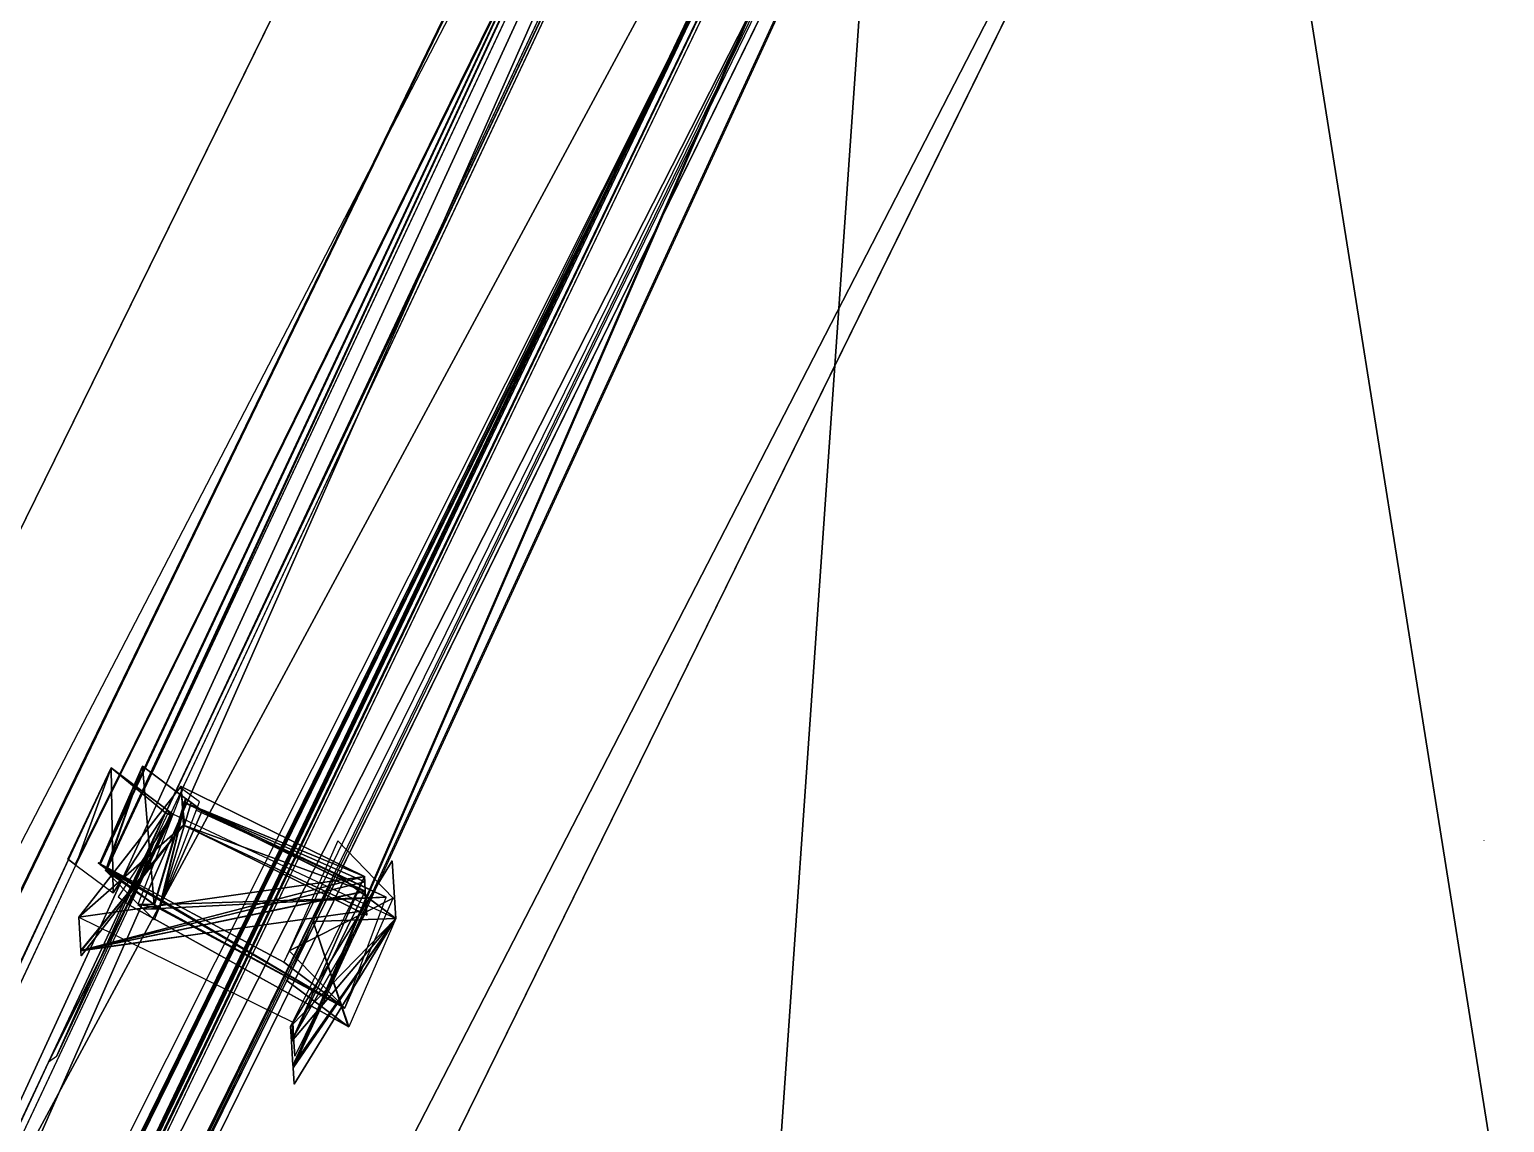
# Model space of a CAD drawing. Extents: x -273 to 66, y -64 to 315.
# Drawn here: x -8.008 to -6.105, y -4.159 to -2.749 of the extents above; entities that cross this region are included whole.
import ezdxf

# ---------------------------------------------------------------- set-up
doc = ezdxf.new("R2010")
doc.units = 0
doc.header["$MEASUREMENT"] = 0
doc.layers.get('0').update_dxf_attribs({"color": 13, "linetype": 'CONTINUOUS'})

# ---------------------------------------------------------------- blocks, each defined once
blk = doc.blocks.new('HOUSE')
at = {"color": 0}
for p, q in [((126.817, 361.542, -69.233), (126.817, 623.588, -68.536)), ((130.347, 548.681, -109.745), (131.93, 623.253, -109.371)), ((133.675, 572.384, -72.571), (132.782, 623.194, -72.783)), ((132.881, 623.464, -69.059), (133.675, 572.384, -72.571)), ((132.881, 623.464, -69.059), (133.675, 572.384, -72.565)), ((132.881, 623.464, -69.059), (133.675, 572.384, -72.571)), ((132.881, 623.464, -69.059), (133.675, 572.384, -72.565)), ((132.881, 623.464, -69.059), (133.905, 565.199, -68.816)), ((137.295, 622.832, -108.441), (136.719, 552.482, -109.454)), ((137.295, 622.832, -108.441), (139.941, 567.33, -108.441)), ((139.941, 567.33, -103.717), (137.295, 622.832, -103.717)), ((138.545, 622.773, -109.13), (138.5, 569.698, -108.868)), ((138.544, 622.773, -103.717), (139.941, 567.33, -103.717)), ((139.941, 567.33, -109.134), (138.544, 622.773, -109.134)), ((138.545, 622.773, -109.13), (138.729, 571.027, -109.13)), ((139.441, 371.364, -117.679), (138.545, 622.773, -117.679)), ((132.333, 569.634, -103.94), (132.369, 622.577, -103.94)), ((137.13, 622.482, -118.747), (137.144, 502.773, -118.747)), ((137.13, 622.482, -118.747), (139.457, 366.9, -118.747)), ((132.905, 569.9, -107.937), (131.991, 619.954, -108.844)), ((133.122, 569.908, -103.032), (132.208, 619.962, -103.94)), ((136.584, 619.267, -72.695), (139.519, 366.798, -72.695)), ((132.367, 619.008, -108.375), (132.333, 569.634, -108.375)), ((137.144, 502.773, -108.375), (137.13, 619.008, -108.375)), ((137.144, 502.773, -108.375), (137.13, 619.008, -108.375)), ((137.144, 502.773, -108.375), (137.13, 619.008, -108.375)), ((137.144, 619.008, -108.375), (137.144, 502.773, -108.375)), ((137.144, 619.008, -108.375), (137.144, 502.773, -108.375)), ((131.055, 618.071, -107.395), (132.088, 422.486, -107.395)), ((144.441, 610.943, -68.569), (144.441, 361.542, -69.233)), ((165.881, 586.783, -109.456), (165.881, 586.783, -109.171)), ((140.122, 572.968, -69.1), (138.361, 573.256, -108.646)), ((138.361, 573.256, -108.646), (138.496, 570.046, -108.636)), ((132.785, 572.754, -107.946), (134.029, 572.797, -79.782)), ((132.905, 569.9, -107.937), (132.785, 572.754, -107.946)), ((134.029, 572.797, -79.782), (134.043, 572.797, -79.474)), ((134.043, 572.797, -79.474), (134.19, 572.802, -76.125)), ((134.625, 569.959, -68.992), (134.335, 572.997, -68.995)), ((134.339, 572.756, -69.002), (139.945, 572.909, -69.227)), ((134.505, 572.813, -69.001), (139.945, 572.909, -69.227)), ((134.505, 572.813, -69.001), (134.62, 570.074, -68.993)), ((134.505, 572.813, -69.001), (134.62, 570.074, -68.993)), ((140.257, 569.757, -69.09), (139.945, 572.909, -69.227)), ((140.257, 569.757, -69.09), (140.122, 572.968, -69.1)), ((132.06, 572.329, -109.14), (132.072, 572.33, -108.86)), ((132.104, 569.626, -109.128), (132.06, 572.329, -109.14)), ((132.072, 572.33, -108.86), (132.073, 572.33, -108.846)), ((132.073, 572.33, -108.846), (133.675, 572.384, -72.571)), ((133.686, 572.384, -72.315), (133.675, 572.384, -72.565)), ((133.675, 572.384, -72.565), (133.676, 572.291, -72.57)), ((133.676, 572.291, -72.57), (133.675, 572.384, -72.571)), ((133.675, 572.384, -72.565), (133.675, 572.384, -72.571)), ((133.675, 572.384, -72.565), (133.676, 572.291, -72.57)), ((133.686, 572.384, -72.315), (133.676, 572.291, -72.57)), ((133.686, 572.384, -72.315), (133.676, 572.291, -72.57)), ((133.806, 564.928, -72.539), (133.676, 572.291, -72.57)), ((133.806, 564.928, -72.539), (133.676, 572.291, -72.57)), ((133.722, 572.386, -71.498), (133.686, 572.384, -72.315)), ((133.829, 572.389, -69.077), (133.722, 572.386, -71.498)), ((133.829, 572.389, -69.077), (133.722, 572.386, -71.498)), ((133.722, 572.386, -71.498), (133.737, 571.445, -71.494)), ((133.83, 572.33, -69.077), (133.737, 571.445, -71.494)), ((133.83, 572.33, -69.077), (133.737, 571.445, -71.494)), ((133.829, 572.389, -69.077), (140.426, 572.505, -69.352)), ((133.829, 572.389, -69.077), (133.83, 572.33, -69.077)), ((133.836, 572.389, -68.914), (133.829, 572.389, -69.077)), ((133.829, 572.389, -69.077), (133.83, 572.33, -69.077)), ((133.829, 572.389, -69.077), (133.83, 572.33, -69.077)), ((133.836, 572.389, -68.914), (133.83, 572.33, -69.077)), ((133.836, 572.389, -68.914), (133.83, 572.33, -69.077)), ((133.83, 572.33, -69.077), (133.873, 569.686, -69.066)), ((138.67, 572.446, -109.13), (138.625, 519.37, -108.868)), ((138.669, 572.446, -109.134), (138.729, 571.027, -109.13)), ((138.67, 572.446, -109.13), (138.669, 572.446, -109.134)), ((138.94, 572.455, -103.002), (138.67, 572.446, -109.13)), ((138.94, 572.455, -103.002), (138.67, 572.446, -109.13)), ((139.14, 572.462, -98.466), (138.94, 572.455, -103.002)), ((140.426, 572.505, -69.352), (139.14, 572.462, -98.466)), ((139.941, 567.33, -191.902), (140.426, 572.505, -191.902)), ((140.426, 572.505, -69.352), (139.941, 567.33, -69.352)), ((140.426, 572.505, -69.352), (140.574, 569.352, -68.994)), ((139.941, 571.805, -119.562), (133.566, 567.455, -119.562)), ((133.566, 567.455, -192.143), (139.941, 571.805, -192.143)), ((134.481, 571.805, -109.626), (133.566, 567.455, -109.626)), ((133.566, 567.455, -192.143), (134.481, 571.805, -192.143)), ((134.481, 571.805, -159.835), (134.481, 571.851, -109.602)), ((139.941, 571.805, -109.626), (134.481, 571.805, -109.626)), ((139.941, 571.805, -159.835), (134.481, 571.805, -159.835)), ((134.481, 571.805, -159.835), (134.481, 571.805, -109.626)), ((134.481, 571.805, -159.835), (134.481, 571.805, -109.626)), ((134.481, 571.805, -191.902), (134.481, 571.805, -159.835)), ((134.481, 571.805, -192.143), (134.481, 571.805, -191.902)), ((134.481, 571.805, -191.902), (139.941, 571.805, -191.81)), ((134.481, 571.805, -191.902), (134.481, 571.805, -159.835)), ((134.481, 571.805, -159.835), (139.941, 571.805, -160.201)), ((139.941, 571.805, -159.835), (134.481, 571.805, -159.835)), ((134.481, 571.805, -159.835), (139.941, 571.805, -160.201)), ((139.941, 571.805, -119.562), (139.941, 571.805, -109.626)), ((139.941, 571.805, -159.835), (139.941, 571.805, -119.562)), ((139.941, 571.805, -160.201), (139.941, 571.805, -159.835)), ((139.941, 571.805, -159.835), (139.941, 571.805, -119.562)), ((139.941, 571.805, -192.143), (139.941, 571.805, -191.81)), ((139.941, 571.805, -191.81), (139.941, 571.805, -179.873)), ((139.941, 571.805, -179.873), (139.941, 571.805, -160.201)), ((139.941, 571.805, -160.201), (139.941, 567.455, -159.846)), ((139.941, 567.455, -160.201), (139.941, 571.805, -160.201)), ((139.941, 571.805, -159.835), (139.941, 571.805, -119.562)), ((139.941, 571.805, -119.562), (139.941, 567.455, -119.562)), ((139.941, 571.805, -160.201), (139.941, 567.455, -159.846)), ((139.941, 571.805, -160.201), (139.941, 571.805, -159.835)), ((139.941, 567.455, -160.201), (139.941, 571.805, -160.201)), ((139.941, 567.455, -191.899), (139.941, 571.805, -191.81)), ((139.941, 571.805, -191.81), (139.941, 571.805, -179.873)), ((139.941, 571.805, -179.873), (139.941, 571.805, -160.201)), ((139.941, 571.805, -179.873), (139.941, 571.805, -160.201)), ((139.941, 571.805, -191.81), (139.941, 571.805, -179.873)), ((139.941, 571.805, -160.201), (139.941, 571.805, -159.835)), ((133.737, 571.445, -71.494), (133.766, 569.683, -71.487)), ((138.729, 571.027, -109.13), (139.457, 367.025, -109.13)), ((138.729, 571.027, -109.13), (138.802, 569.291, -109.124)), ((132.875, 569.899, -108.636), (138.5, 569.698, -108.868)), ((132.876, 569.899, -108.611), (132.875, 569.899, -108.636)), ((132.876, 569.899, -108.611), (132.905, 569.9, -107.937)), ((132.93, 569.901, -107.383), (132.905, 569.9, -107.937)), ((132.93, 569.901, -107.383), (132.905, 569.9, -107.937)), ((132.93, 569.901, -107.383), (132.905, 569.9, -107.937)), ((133.098, 569.907, -103.586), (132.93, 569.901, -107.383)), ((133.098, 569.907, -103.586), (132.93, 569.901, -107.383)), ((133.098, 569.907, -103.586), (132.93, 569.901, -107.383)), ((133.098, 569.907, -103.586), (133.096, 569.865, -103.586)), ((133.122, 569.908, -103.032), (133.098, 569.907, -103.586)), ((133.122, 569.908, -103.032), (133.098, 569.907, -103.586)), ((133.122, 569.908, -103.032), (133.098, 569.907, -103.586)), ((133.122, 569.908, -103.032), (133.098, 569.907, -103.586)), ((134.477, 569.954, -72.35), (134.14, 569.701, -79.772)), ((134.477, 569.954, -72.35), (134.14, 569.701, -79.772)), ((134.3, 569.676, -76.114), (134.625, 569.959, -68.992)), ((134.3, 569.676, -76.114), (134.625, 569.959, -68.992)), ((134.3, 569.676, -76.114), (134.625, 569.959, -68.992)), ((134.49, 569.954, -72.042), (134.477, 569.954, -72.35)), ((134.49, 569.954, -72.042), (134.477, 569.954, -72.35)), ((134.49, 569.954, -72.042), (134.477, 569.954, -72.35)), ((134.49, 569.954, -72.042), (134.625, 569.959, -68.992)), ((134.49, 569.954, -72.042), (134.625, 569.959, -68.992)), ((134.49, 569.954, -72.042), (134.625, 569.959, -68.992)), ((134.62, 570.074, -68.993), (134.638, 569.959, -68.693)), ((134.62, 570.074, -68.993), (134.625, 569.959, -68.992)), ((134.62, 570.074, -68.993), (134.625, 569.959, -68.992)), ((134.62, 570.074, -68.993), (134.625, 569.959, -68.992)), ((134.62, 570.074, -68.993), (134.638, 569.959, -68.693)), ((134.62, 570.074, -68.993), (134.625, 569.959, -68.992)), ((134.638, 569.959, -68.693), (134.625, 569.948, -68.992)), ((134.625, 569.959, -68.992), (134.625, 569.948, -68.992)), ((134.625, 569.959, -68.992), (134.625, 569.948, -68.992)), ((134.625, 569.959, -68.992), (134.631, 569.959, -68.857)), ((134.625, 569.959, -68.992), (134.625, 569.948, -68.992)), ((134.638, 569.959, -68.693), (134.625, 569.948, -68.992)), ((140.257, 569.757, -69.09), (134.625, 569.959, -68.992)), ((134.625, 569.959, -68.992), (134.631, 569.959, -68.857)), ((140.257, 569.757, -69.09), (134.625, 569.959, -68.992)), ((134.625, 569.959, -68.992), (134.631, 569.959, -68.857)), ((134.638, 569.959, -68.693), (134.625, 569.948, -68.992)), ((140.257, 569.757, -69.09), (134.625, 569.959, -68.992)), ((134.625, 569.959, -68.992), (134.631, 569.959, -68.857)), ((134.625, 569.948, -68.992), (134.639, 569.628, -68.991)), ((134.631, 569.959, -68.857), (134.638, 569.959, -68.693)), ((134.631, 569.959, -68.857), (134.638, 569.959, -68.693)), ((134.631, 569.959, -68.857), (134.638, 569.959, -68.693)), ((138.496, 570.046, -108.636), (138.5, 569.698, -108.868)), ((132.116, 569.627, -108.857), (132.104, 569.626, -109.128)), ((132.116, 569.627, -108.844), (132.333, 569.634, -103.94)), ((132.116, 569.627, -108.844), (132.333, 569.634, -103.94)), ((132.116, 569.627, -108.848), (132.116, 569.627, -108.857)), ((132.116, 569.627, -108.848), (132.116, 569.627, -108.844)), ((133.03, 519.573, -107.937), (132.116, 569.627, -108.844)), ((132.333, 569.634, -103.94), (133.402, 569.67, -79.727)), ((133.247, 519.58, -103.032), (132.333, 569.634, -103.94)), ((132.333, 569.634, -108.375), (132.333, 569.634, -103.94)), ((134.14, 569.701, -79.772), (133.096, 569.865, -103.586)), ((133.552, 569.676, -76.325), (133.766, 569.683, -71.487)), ((133.766, 569.683, -71.487), (133.873, 569.686, -69.066)), ((133.873, 569.686, -69.066), (140.559, 569.351, -69.342)), ((140.574, 569.352, -68.994), (133.873, 569.686, -69.066)), ((134.3, 569.676, -76.114), (134.14, 569.701, -79.772)), ((134.639, 569.628, -68.991), (134.3, 569.676, -76.114)), ((138.5, 569.698, -108.868), (140.257, 569.757, -69.09)), ((138.5, 569.698, -108.868), (140.257, 569.757, -69.09)), ((138.802, 569.291, -109.124), (140.559, 569.351, -69.342)), ((140.559, 569.351, -69.342), (140.574, 569.352, -68.994)), ((140.559, 569.351, -69.342), (140.574, 569.352, -68.994)), ((133.566, 567.455, -192.143), (139.941, 567.455, -192.143)), ((133.566, 567.455, -119.562), (133.566, 567.455, -121.051)), ((133.566, 567.455, -121.051), (133.566, 567.455, -192.143)), ((133.566, 567.455, -121.051), (133.566, 567.455, -192.143)), ((133.566, 567.455, -119.562), (133.566, 567.455, -121.051)), ((133.566, 567.455, -109.626), (133.566, 567.455, -119.562)), ((139.941, 567.455, -192.143), (139.941, 567.455, -191.899)), ((139.941, 567.455, -160.201), (139.941, 567.455, -159.846)), ((139.941, 567.455, -159.846), (139.941, 567.455, -119.562)), ((139.941, 567.455, -191.899), (139.941, 567.455, -160.201)), ((139.941, 567.33, -191.902), (139.941, 567.455, -191.899)), ((139.941, 567.455, -191.899), (139.941, 567.455, -160.201)), ((139.941, 567.455, -160.201), (139.941, 567.455, -159.846)), ((139.941, 567.455, -159.846), (139.941, 567.33, -159.835)), ((139.941, 567.33, -159.835), (139.941, 567.33, -191.902)), ((139.941, 567.33, -159.835), (139.941, 567.33, -191.902)), ((139.941, 567.33, -109.134), (139.941, 567.33, -159.835)), ((139.941, 567.33, -108.441), (139.941, 567.33, -109.134)), ((139.941, 567.33, -103.717), (139.941, 567.33, -108.441)), ((139.941, 567.33, -69.352), (139.941, 567.33, -103.717)), ((139.941, 567.33, -103.717), (139.941, 567.33, -108.441)), ((133.905, 565.199, -68.816), (133.806, 564.928, -72.539))]:
    blk.add_line(p, q, dxfattribs=at)
at = {"color": 17}
for p, q in [((139.457, 366.9, -102.793), (137.13, 622.482, -102.793)), ((139.394, 379.01, -69.233), (136.602, 619.172, -69.233)), ((138.781, 468.63, -108.375), (138.781, 619.008, -108.375)), ((132.113, 417.736, -103.176), (131.055, 618.071, -103.176)), ((134.335, 572.997, -68.995), (133.859, 572.98, -79.776)), ((134.14, 569.701, -79.772), (133.859, 572.98, -79.776)), ((134.477, 569.954, -72.35), (134.029, 572.797, -79.782)), ((134.477, 569.954, -72.35), (134.029, 572.797, -79.782)), ((134.043, 572.797, -79.474), (134.49, 569.954, -72.042)), ((134.043, 572.797, -79.474), (134.49, 569.954, -72.042)), ((134.19, 572.802, -76.125), (134.505, 572.813, -69.001)), ((134.19, 572.802, -76.125), (134.62, 570.074, -68.993)), ((134.19, 572.802, -76.125), (134.62, 570.074, -68.993)), ((139.945, 572.909, -69.227), (134.625, 569.959, -68.992)), ((139.945, 572.909, -69.227), (134.625, 569.959, -68.992)), ((133.676, 572.291, -72.57), (133.402, 569.67, -79.727)), ((134.763, 519.632, -68.693), (133.836, 572.389, -68.914)), ((138.896, 519.379, -102.74), (138.94, 572.455, -103.002)), ((140.426, 572.505, -191.902), (140.426, 572.505, -69.352)), ((133.737, 571.445, -71.494), (133.552, 569.676, -76.325)), ((134.477, 569.954, -72.35), (133.122, 569.908, -103.032)), ((134.477, 569.954, -72.35), (133.122, 569.908, -103.032)), ((134.477, 569.954, -72.35), (133.122, 569.908, -103.032)), ((134.625, 569.948, -68.992), (134.3, 569.676, -76.114)), ((134.625, 569.948, -68.992), (134.3, 569.676, -76.114)), ((134.625, 569.948, -68.992), (134.3, 569.676, -76.114)), ((140.257, 569.757, -69.09), (134.631, 569.959, -68.857)), ((134.3, 569.676, -76.114), (134.136, 569.671, -79.834)), ((133.806, 564.928, -72.539), (134.602, 519.626, -72.35))]:
    blk.add_line(p, q, dxfattribs=at)
at = {"color": 0}
mesh = blk.add_polyface(dxfattribs=at)
corners = [(136.601, 623.588, -68.536), (126.817, 361.542, -69.233), (126.817, 623.588, -68.536), (139.597, 361.542, -69.233), (144.441, 623.588, -68.536), (144.441, 361.542, -69.233), (144.441, 610.943, -68.569)]
mesh.append_faces([[corners[k] for k in face] for face in [(0, 1, 2), (5, 4, 6)]], dxfattribs={"vtx0": -1, "color": 0})
mesh.append_faces([[corners[k] for k in face] for face in [(1, 0, 3), (3, 4, 5)]], dxfattribs={"vtx0": -1, "vtx1": -1, "color": 0})
mesh.append_faces([[corners[k] for k in face] for face in [(3, 0, 4)]], dxfattribs={"vtx0": -1, "vtx2": -1, "color": 0})
mesh = blk.add_polyface(dxfattribs=at)
corners = [(132.881, 623.464, -69.059), (133.675, 572.384, -72.571), (132.782, 623.194, -72.783)]
mesh.append_faces([[corners[k] for k in face] for face in [(0, 1, 2)]], dxfattribs={"color": 0})
mesh = blk.add_polyface(dxfattribs=at)
corners = [(132.881, 623.464, -69.059), (133.675, 572.384, -72.565), (133.675, 572.384, -72.571)]
mesh.append_faces([[corners[k] for k in face] for face in [(0, 1, 2)]], dxfattribs={"color": 0})
mesh = blk.add_polyface(dxfattribs=at)
corners = [(133.676, 572.291, -72.57), (133.905, 565.199, -68.816), (133.806, 564.928, -72.539), (132.881, 623.464, -69.059), (133.675, 572.384, -72.565)]
mesh.append_faces([[corners[k] for k in face] for face in [(0, 1, 2), (3, 0, 4)]], dxfattribs={"vtx0": -1, "color": 0})
mesh.append_faces([[corners[k] for k in face] for face in [(1, 0, 3)]], dxfattribs={"vtx0": -1, "vtx1": -1, "color": 0})
at = {"color": 17}
mesh = blk.add_polyface(dxfattribs=at)
corners = [(137.295, 622.832, -108.441), (139.941, 567.33, -103.717), (139.941, 567.33, -108.441), (137.295, 622.832, -103.717)]
mesh.append_faces([[corners[k] for k in face] for face in [(0, 1, 2), (1, 0, 3)]], dxfattribs={"vtx0": -1, "color": 17})
at = {"color": 0}
mesh = blk.add_polyface(dxfattribs=at)
corners = [(132.369, 622.577, -103.94), (132.333, 569.634, -108.375), (132.333, 569.634, -103.94), (132.367, 619.008, -108.375), (132.369, 622.577, -108.375)]
mesh.append_faces([[corners[k] for k in face] for face in [(0, 1, 2), (3, 0, 4)]], dxfattribs={"vtx0": -1, "color": 0})
mesh.append_faces([[corners[k] for k in face] for face in [(1, 0, 3)]], dxfattribs={"vtx0": -1, "vtx1": -1, "color": 0})
mesh = blk.add_polyface(dxfattribs=at)
corners = [(137.13, 619.008, -108.375), (137.144, 502.773, -118.747), (137.144, 502.773, -108.375), (137.13, 622.482, -118.747), (137.13, 622.482, -108.375)]
mesh.append_faces([[corners[k] for k in face] for face in [(0, 1, 2), (3, 0, 4)]], dxfattribs={"vtx0": -1, "color": 0})
mesh.append_faces([[corners[k] for k in face] for face in [(1, 0, 3)]], dxfattribs={"vtx0": -1, "vtx1": -1, "color": 0})
at = {"color": 17}
mesh = blk.add_polyface(dxfattribs=at)
corners = [(137.13, 622.482, -118.747), (139.457, 366.9, -102.793), (139.457, 366.9, -118.747), (137.13, 622.482, -102.793), (137.13, 622.482, -108.375)]
mesh.append_faces([[corners[k] for k in face] for face in [(0, 1, 2), (3, 0, 4)]], dxfattribs={"vtx0": -1, "color": 17})
mesh.append_faces([[corners[k] for k in face] for face in [(1, 0, 3)]], dxfattribs={"vtx0": -1, "vtx1": -1, "color": 17})
mesh = blk.add_polyface(dxfattribs=at)
corners = [(132.93, 569.901, -107.383), (131.991, 619.954, -108.844), (132.905, 569.9, -107.937), (133.098, 569.907, -103.586), (133.122, 569.908, -103.032), (132.208, 619.962, -103.94)]
mesh.append_faces([[corners[k] for k in face] for face in [(0, 1, 2), (1, 4, 5)]], dxfattribs={"vtx0": -1, "color": 17})
mesh.append_faces([[corners[k] for k in face] for face in [(1, 0, 3), (1, 3, 4)]], dxfattribs={"vtx0": -1, "vtx2": -1, "color": 17})
mesh = blk.add_polyface(dxfattribs=at)
corners = [(139.519, 366.798, -72.695), (139.394, 379.01, -69.233), (139.537, 366.703, -69.233), (136.584, 619.267, -72.695), (136.602, 619.172, -69.233)]
mesh.append_faces([[corners[k] for k in face] for face in [(0, 1, 2), (1, 3, 4)]], dxfattribs={"vtx0": -1, "color": 17})
mesh.append_faces([[corners[k] for k in face] for face in [(1, 0, 3)]], dxfattribs={"vtx0": -1, "vtx2": -1, "color": 17})
at = {"color": 0}
mesh = blk.add_polyface(dxfattribs=at)
corners = [(138.781, 619.008, -108.375), (137.144, 502.773, -108.375), (137.144, 619.008, -108.375), (138.781, 468.63, -108.375), (138.781, 369.177, -108.375), (17.281, 619.008, -108.375), (62.288, 369.177, -108.375), (17.281, 369.177, -108.375), (112.657, 619.008, -108.375), (70.511, 369.177, -108.375), (132.367, 619.008, -108.375), (137.13, 619.008, -108.375)]
mesh.append_faces([[corners[k] for k in face] for face in [(0, 1, 2), (5, 6, 7), (1, 10, 11)]], dxfattribs={"vtx0": -1, "color": 0})
mesh.append_faces([[corners[k] for k in face] for face in [(6, 8, 9), (9, 8, 4)]], dxfattribs={"vtx0": -1, "vtx1": -1, "color": 0})
mesh.append_faces([[corners[k] for k in face] for face in [(4, 10, 1)]], dxfattribs={"vtx0": -1, "vtx1": -1, "vtx2": -1, "color": 0})
mesh.append_faces([[corners[k] for k in face] for face in [(1, 0, 3), (1, 3, 4), (6, 5, 8), (4, 8, 10)]], dxfattribs={"vtx0": -1, "vtx2": -1, "color": 0})
mesh = blk.add_polyface(dxfattribs=at)
corners = [(137.144, 502.773, -108.375), (137.13, 619.008, -108.375), (137.144, 619.008, -108.375)]
mesh.append_faces([[corners[k] for k in face] for face in [(0, 1, 2)]], dxfattribs={"color": 0})
at = {"color": 17}
mesh = blk.add_polyface(dxfattribs=at)
corners = [(131.055, 618.071, -103.176), (132.113, 417.736, -107.395), (132.113, 417.736, -103.176), (132.113, 417.781, -107.395), (132.088, 422.486, -107.395), (131.055, 618.071, -107.395)]
mesh.append_faces([[corners[k] for k in face] for face in [(0, 1, 2), (4, 0, 5)]], dxfattribs={"vtx0": -1, "color": 17})
mesh.append_faces([[corners[k] for k in face] for face in [(1, 0, 3), (3, 0, 4)]], dxfattribs={"vtx0": -1, "vtx1": -1, "color": 17})
mesh = blk.add_polyface(dxfattribs=at)
corners = [(140.257, 569.757, -69.09), (138.496, 570.046, -108.636), (138.5, 569.698, -108.868), (140.122, 572.968, -69.1), (138.361, 573.256, -108.646)]
mesh.append_faces([[corners[k] for k in face] for face in [(0, 1, 2), (1, 3, 4)]], dxfattribs={"vtx0": -1, "color": 17})
mesh.append_faces([[corners[k] for k in face] for face in [(1, 0, 3)]], dxfattribs={"vtx0": -1, "vtx2": -1, "color": 17})
mesh = blk.add_polyface(dxfattribs=at)
corners = [(132.93, 569.901, -107.383), (132.785, 572.754, -107.946), (132.905, 569.9, -107.937), (133.098, 569.907, -103.586), (133.122, 569.908, -103.032), (134.477, 569.954, -72.35), (134.029, 572.797, -79.782)]
mesh.append_faces([[corners[k] for k in face] for face in [(0, 1, 2), (1, 5, 6)]], dxfattribs={"vtx0": -1, "color": 17})
mesh.append_faces([[corners[k] for k in face] for face in [(1, 0, 3), (1, 3, 4), (1, 4, 5)]], dxfattribs={"vtx0": -1, "vtx2": -1, "color": 17})
mesh = blk.add_polyface(dxfattribs=at)
corners = [(134.49, 569.954, -72.042), (134.029, 572.797, -79.782), (134.477, 569.954, -72.35), (134.043, 572.797, -79.474)]
mesh.append_faces([[corners[k] for k in face] for face in [(0, 1, 2), (1, 0, 3)]], dxfattribs={"vtx0": -1, "color": 17})
mesh = blk.add_polyface(dxfattribs=at)
corners = [(134.625, 569.959, -68.992), (134.043, 572.797, -79.474), (134.49, 569.954, -72.042), (134.62, 570.074, -68.993), (134.19, 572.802, -76.125)]
mesh.append_faces([[corners[k] for k in face] for face in [(0, 1, 2), (1, 3, 4)]], dxfattribs={"vtx0": -1, "color": 17})
mesh.append_faces([[corners[k] for k in face] for face in [(1, 0, 3)]], dxfattribs={"vtx0": -1, "vtx2": -1, "color": 17})
mesh = blk.add_polyface(dxfattribs=at)
corners = [(134.505, 572.813, -69.001), (134.19, 572.802, -76.125), (134.62, 570.074, -68.993)]
mesh.append_faces([[corners[k] for k in face] for face in [(0, 1, 2)]], dxfattribs={"color": 17})
mesh = blk.add_polyface(dxfattribs=at)
corners = [(134.62, 570.074, -68.993), (139.945, 572.909, -69.227), (134.505, 572.813, -69.001), (134.625, 569.959, -68.992)]
mesh.append_faces([[corners[k] for k in face] for face in [(0, 1, 2), (1, 0, 3)]], dxfattribs={"vtx0": -1, "color": 17})
mesh = blk.add_polyface(dxfattribs=at)
corners = [(140.257, 569.757, -69.09), (139.945, 572.909, -69.227), (134.625, 569.959, -68.992)]
mesh.append_faces([[corners[k] for k in face] for face in [(0, 1, 2)]], dxfattribs={"color": 17})
mesh = blk.add_polyface(dxfattribs=at)
corners = [(132.116, 569.627, -108.857), (132.06, 572.329, -109.14), (132.104, 569.626, -109.128), (132.116, 569.627, -108.848), (132.116, 569.627, -108.844), (132.333, 569.634, -103.94), (133.402, 569.67, -79.727), (133.676, 572.291, -72.57), (133.675, 572.384, -72.571), (132.072, 572.33, -108.86), (132.073, 572.33, -108.846)]
mesh.append_faces([[corners[k] for k in face] for face in [(0, 1, 2), (9, 8, 10)]], dxfattribs={"vtx0": -1, "color": 17})
mesh.append_faces([[corners[k] for k in face] for face in [(1, 8, 9)]], dxfattribs={"vtx0": -1, "vtx1": -1, "color": 17})
mesh.append_faces([[corners[k] for k in face] for face in [(1, 0, 3), (1, 3, 4), (1, 4, 5), (1, 5, 6), (1, 6, 7), (1, 7, 8)]], dxfattribs={"vtx0": -1, "vtx2": -1, "color": 17})
at = {"color": 0}
mesh = blk.add_polyface(dxfattribs=at)
corners = [(133.686, 572.384, -72.315), (133.675, 572.384, -72.565), (133.676, 572.291, -72.57)]
mesh.append_faces([[corners[k] for k in face] for face in [(0, 1, 2)]], dxfattribs={"color": 0})
at = {"color": 17}
mesh = blk.add_polyface(dxfattribs=at)
corners = [(134.615, 519.627, -72.042), (133.806, 564.928, -72.539), (134.602, 519.626, -72.35), (134.75, 519.631, -68.992), (134.756, 519.631, -68.857), (134.763, 519.632, -68.693), (133.836, 572.389, -68.914), (133.83, 572.33, -69.077), (133.676, 572.291, -72.57), (133.686, 572.384, -72.315), (133.829, 572.389, -69.077), (133.722, 572.386, -71.498)]
mesh.append_faces([[corners[k] for k in face] for face in [(0, 1, 2), (9, 10, 11)]], dxfattribs={"vtx0": -1, "color": 17})
mesh.append_faces([[corners[k] for k in face] for face in [(1, 7, 8)]], dxfattribs={"vtx0": -1, "vtx1": -1, "color": 17})
mesh.append_faces([[corners[k] for k in face] for face in [(1, 0, 3), (1, 3, 4), (1, 4, 5), (1, 5, 6), (1, 6, 7), (7, 9, 8), (9, 7, 10)]], dxfattribs={"vtx0": -1, "vtx2": -1, "color": 17})
at = {"color": 0}
mesh = blk.add_polyface(dxfattribs=at)
corners = [(133.83, 572.33, -69.077), (133.722, 572.386, -71.498), (133.737, 571.445, -71.494), (133.829, 572.389, -69.077)]
mesh.append_faces([[corners[k] for k in face] for face in [(0, 1, 2), (1, 0, 3)]], dxfattribs={"vtx0": -1, "color": 0})
mesh = blk.add_polyface(dxfattribs=at)
corners = [(133.873, 569.686, -69.066), (133.737, 571.445, -71.494), (133.766, 569.683, -71.487), (133.83, 572.33, -69.077)]
mesh.append_faces([[corners[k] for k in face] for face in [(0, 1, 2), (1, 0, 3)]], dxfattribs={"vtx0": -1, "color": 0})
mesh = blk.add_polyface(dxfattribs=at)
corners = [(133.836, 572.389, -68.914), (133.829, 572.389, -69.077), (133.83, 572.33, -69.077)]
mesh.append_faces([[corners[k] for k in face] for face in [(0, 1, 2)]], dxfattribs={"color": 0})
at = {"color": 17}
mesh = blk.add_polyface(dxfattribs=at)
corners = [(138.67, 572.446, -109.13), (138.896, 519.379, -102.74), (138.625, 519.37, -108.868), (138.94, 572.455, -103.002)]
mesh.append_faces([[corners[k] for k in face] for face in [(0, 1, 2), (1, 0, 3)]], dxfattribs={"vtx0": -1, "color": 17})
mesh = blk.add_polyface(dxfattribs=at)
corners = [(138.729, 571.027, -109.13), (140.559, 569.351, -69.342), (138.802, 569.291, -109.124), (140.574, 569.352, -68.994), (140.426, 572.505, -69.352), (138.669, 572.446, -109.134), (138.94, 572.455, -103.002), (138.67, 572.446, -109.13), (139.14, 572.462, -98.466)]
mesh.append_faces([[corners[k] for k in face] for face in [(0, 1, 2), (6, 5, 7), (4, 6, 8)]], dxfattribs={"vtx0": -1, "color": 17})
mesh.append_faces([[corners[k] for k in face] for face in [(1, 0, 3), (3, 0, 4)]], dxfattribs={"vtx0": -1, "vtx1": -1, "color": 17})
mesh.append_faces([[corners[k] for k in face] for face in [(4, 5, 6)]], dxfattribs={"vtx0": -1, "vtx1": -1, "vtx2": -1, "color": 17})
mesh.append_faces([[corners[k] for k in face] for face in [(4, 0, 5)]], dxfattribs={"vtx0": -1, "vtx2": -1, "color": 17})
mesh = blk.add_polyface(dxfattribs=at)
corners = [(140.426, 572.505, -69.352), (139.941, 567.33, -103.717), (139.941, 567.33, -69.352), (139.941, 567.33, -108.441), (139.941, 567.33, -109.134), (139.941, 567.33, -159.835), (139.941, 567.33, -191.902), (140.426, 572.505, -191.902)]
mesh.append_faces([[corners[k] for k in face] for face in [(0, 1, 2), (6, 0, 7)]], dxfattribs={"vtx0": -1, "color": 17})
mesh.append_faces([[corners[k] for k in face] for face in [(1, 0, 3), (3, 0, 4), (4, 0, 5), (5, 0, 6)]], dxfattribs={"vtx0": -1, "vtx1": -1, "color": 17})
at = {"color": 0}
mesh = blk.add_polyface(dxfattribs=at)
corners = [(139.941, 571.805, -191.81), (133.566, 567.455, -192.143), (139.941, 571.805, -192.143), (133.566, 567.455, -121.051), (139.941, 571.805, -179.873), (139.941, 571.805, -160.201), (139.941, 571.805, -159.835), (139.941, 571.805, -119.562), (133.566, 567.455, -119.562)]
mesh.append_faces([[corners[k] for k in face] for face in [(0, 1, 2), (3, 7, 8)]], dxfattribs={"vtx0": -1, "color": 0})
mesh.append_faces([[corners[k] for k in face] for face in [(1, 0, 3)]], dxfattribs={"vtx0": -1, "vtx1": -1, "color": 0})
mesh.append_faces([[corners[k] for k in face] for face in [(3, 0, 4), (3, 4, 5), (3, 5, 6), (3, 6, 7)]], dxfattribs={"vtx0": -1, "vtx2": -1, "color": 0})
at = {"color": 17}
mesh = blk.add_polyface(dxfattribs=at)
corners = [(134.481, 571.805, -109.626), (133.566, 567.455, -119.562), (133.566, 567.455, -109.626), (133.566, 567.455, -121.051), (133.566, 567.455, -192.143), (134.481, 571.805, -192.143), (134.481, 571.805, -159.835), (134.481, 571.805, -191.902)]
mesh.append_faces([[corners[k] for k in face] for face in [(0, 1, 2), (5, 6, 7)]], dxfattribs={"vtx0": -1, "color": 17})
mesh.append_faces([[corners[k] for k in face] for face in [(1, 0, 3), (3, 0, 4), (4, 0, 5)]], dxfattribs={"vtx0": -1, "vtx1": -1, "color": 17})
mesh.append_faces([[corners[k] for k in face] for face in [(5, 0, 6)]], dxfattribs={"vtx0": -1, "vtx2": -1, "color": 17})
mesh = blk.add_polyface(dxfattribs=at)
corners = [(134.481, 571.805, -109.626), (139.941, 571.805, -159.835), (134.481, 571.805, -159.835), (139.941, 571.805, -119.562), (139.941, 571.805, -109.626)]
mesh.append_faces([[corners[k] for k in face] for face in [(0, 1, 2), (3, 0, 4)]], dxfattribs={"vtx0": -1, "color": 17})
mesh.append_faces([[corners[k] for k in face] for face in [(1, 0, 3)]], dxfattribs={"vtx0": -1, "vtx1": -1, "color": 17})
mesh = blk.add_polyface(dxfattribs=at)
corners = [(134.481, 571.805, -159.835), (139.941, 571.805, -191.81), (134.481, 571.805, -191.902), (139.941, 571.805, -179.873), (139.941, 571.805, -160.201)]
mesh.append_faces([[corners[k] for k in face] for face in [(0, 1, 2), (3, 0, 4)]], dxfattribs={"vtx0": -1, "color": 17})
mesh.append_faces([[corners[k] for k in face] for face in [(1, 0, 3)]], dxfattribs={"vtx0": -1, "vtx1": -1, "color": 17})
at = {"color": 0}
mesh = blk.add_polyface(dxfattribs=at)
corners = [(139.941, 571.805, -159.835), (139.941, 571.805, -160.201), (134.481, 571.805, -159.835)]
mesh.append_faces([[corners[k] for k in face] for face in [(0, 1, 2)]], dxfattribs={"color": 0})
mesh = blk.add_polyface(dxfattribs=at)
corners = [(139.941, 571.805, -160.201), (139.941, 567.455, -159.846), (139.941, 567.455, -160.201)]
mesh.append_faces([[corners[k] for k in face] for face in [(0, 1, 2)]], dxfattribs={"color": 0})
mesh = blk.add_polyface(dxfattribs=at)
corners = [(139.941, 567.455, -159.846), (139.941, 571.805, -119.562), (139.941, 567.455, -119.562), (139.941, 571.805, -160.201), (139.941, 571.805, -159.835)]
mesh.append_faces([[corners[k] for k in face] for face in [(0, 1, 2), (1, 3, 4)]], dxfattribs={"vtx0": -1, "color": 0})
mesh.append_faces([[corners[k] for k in face] for face in [(1, 0, 3)]], dxfattribs={"vtx0": -1, "vtx2": -1, "color": 0})
mesh = blk.add_polyface(dxfattribs=at)
corners = [(139.941, 571.805, -191.81), (139.941, 567.455, -160.201), (139.941, 567.455, -191.899), (139.941, 571.805, -160.201), (139.941, 571.805, -179.873)]
mesh.append_faces([[corners[k] for k in face] for face in [(0, 1, 2), (3, 0, 4)]], dxfattribs={"vtx0": -1, "color": 0})
mesh.append_faces([[corners[k] for k in face] for face in [(1, 0, 3)]], dxfattribs={"vtx0": -1, "vtx1": -1, "color": 0})
at = {"color": 17}
mesh = blk.add_polyface(dxfattribs=at)
corners = [(132.875, 569.899, -108.636), (140.257, 569.757, -69.09), (138.5, 569.698, -108.868), (132.876, 569.899, -108.611), (132.905, 569.9, -107.937), (132.93, 569.901, -107.383), (133.098, 569.907, -103.586), (133.122, 569.908, -103.032), (134.477, 569.954, -72.35), (134.49, 569.954, -72.042), (134.625, 569.959, -68.992)]
mesh.append_faces([[corners[k] for k in face] for face in [(0, 1, 2), (1, 9, 10)]], dxfattribs={"vtx0": -1, "color": 17})
mesh.append_faces([[corners[k] for k in face] for face in [(1, 0, 3), (1, 3, 4), (1, 4, 5), (1, 5, 6), (1, 6, 7), (1, 7, 8), (1, 8, 9)]], dxfattribs={"vtx0": -1, "vtx2": -1, "color": 17})
mesh = blk.add_polyface(dxfattribs=at)
corners = [(134.477, 569.954, -72.35), (133.096, 569.865, -103.586), (134.14, 569.701, -79.772), (133.098, 569.907, -103.586), (133.122, 569.908, -103.032)]
mesh.append_faces([[corners[k] for k in face] for face in [(0, 1, 2), (3, 0, 4)]], dxfattribs={"vtx0": -1, "color": 17})
mesh.append_faces([[corners[k] for k in face] for face in [(1, 0, 3)]], dxfattribs={"vtx0": -1, "vtx1": -1, "color": 17})
mesh = blk.add_polyface(dxfattribs=at)
corners = [(134.625, 569.959, -68.992), (134.14, 569.701, -79.772), (134.3, 569.676, -76.114), (134.49, 569.954, -72.042), (134.477, 569.954, -72.35)]
mesh.append_faces([[corners[k] for k in face] for face in [(0, 1, 2), (1, 3, 4)]], dxfattribs={"vtx0": -1, "color": 17})
mesh.append_faces([[corners[k] for k in face] for face in [(1, 0, 3)]], dxfattribs={"vtx0": -1, "vtx2": -1, "color": 17})
at = {"color": 0}
mesh = blk.add_polyface(dxfattribs=at)
corners = [(134.625, 569.959, -68.992), (134.625, 569.948, -68.992), (134.3, 569.676, -76.114)]
mesh.append_faces([[corners[k] for k in face] for face in [(0, 1, 2)]], dxfattribs={"color": 0})
mesh = blk.add_polyface(dxfattribs=at)
corners = [(134.625, 569.948, -68.992), (134.625, 569.959, -68.992), (134.3, 569.676, -76.114), (134.638, 569.959, -68.693), (134.631, 569.959, -68.857)]
mesh.append_faces([[corners[k] for k in face] for face in [(0, 1, 2), (1, 3, 4)]], dxfattribs={"vtx0": -1, "color": 0})
mesh.append_faces([[corners[k] for k in face] for face in [(1, 0, 3)]], dxfattribs={"vtx0": -1, "vtx2": -1, "color": 0})
at = {"color": 17}
mesh = blk.add_polyface(dxfattribs=at)
corners = [(134.625, 569.948, -68.992), (134.3, 569.676, -76.114), (134.639, 569.628, -68.991)]
mesh.append_faces([[corners[k] for k in face] for face in [(0, 1, 2)]], dxfattribs={"color": 17})
at = {"color": 0}
mesh = blk.add_polyface(dxfattribs=at)
corners = [(134.631, 569.959, -68.857), (134.62, 570.074, -68.993), (134.625, 569.959, -68.992), (134.638, 569.959, -68.693)]
mesh.append_faces([[corners[k] for k in face] for face in [(0, 1, 2), (1, 0, 3)]], dxfattribs={"vtx0": -1, "color": 0})
mesh = blk.add_polyface(dxfattribs=at)
corners = [(134.638, 569.959, -68.693), (134.625, 569.959, -68.992), (134.625, 569.948, -68.992), (134.631, 569.959, -68.857)]
mesh.append_faces([[corners[k] for k in face] for face in [(0, 1, 2), (1, 0, 3)]], dxfattribs={"vtx0": -1, "color": 0})
mesh = blk.add_polyface(dxfattribs=at)
corners = [(134.631, 569.959, -68.857), (140.257, 569.757, -69.09), (134.625, 569.959, -68.992)]
mesh.append_faces([[corners[k] for k in face] for face in [(0, 1, 2)]], dxfattribs={"color": 0})
at = {"color": 17}
mesh = blk.add_polyface(dxfattribs=at)
corners = [(133.055, 519.574, -107.383), (132.116, 569.627, -108.844), (133.03, 519.573, -107.937), (133.223, 519.579, -103.586), (133.247, 519.58, -103.032), (132.333, 569.634, -103.94)]
mesh.append_faces([[corners[k] for k in face] for face in [(0, 1, 2), (1, 4, 5)]], dxfattribs={"vtx0": -1, "color": 17})
mesh.append_faces([[corners[k] for k in face] for face in [(1, 0, 3), (1, 3, 4)]], dxfattribs={"vtx0": -1, "vtx2": -1, "color": 17})
at = {"color": 0}
mesh = blk.add_polyface(dxfattribs=at)
corners = [(140.574, 569.352, -68.994), (133.873, 569.686, -69.066), (140.559, 569.351, -69.342)]
mesh.append_faces([[corners[k] for k in face] for face in [(0, 1, 2)]], dxfattribs={"color": 0})
mesh = blk.add_polyface(dxfattribs=at)
corners = [(139.941, 567.455, -191.899), (139.941, 567.33, -159.835), (139.941, 567.33, -191.902), (139.941, 567.455, -159.846), (139.941, 567.455, -160.201)]
mesh.append_faces([[corners[k] for k in face] for face in [(0, 1, 2), (3, 0, 4)]], dxfattribs={"vtx0": -1, "color": 0})
mesh.append_faces([[corners[k] for k in face] for face in [(1, 0, 3)]], dxfattribs={"vtx0": -1, "vtx1": -1, "color": 0})

msp = doc.modelspace()

# ---------------------------------------------------------------- block references
at = {"color": 0, "extrusion": (0.000762142, -0.012594, 0.99992), "xscale": 0.04822487279999959, "yscale": 0.04822487279999978, "zscale": 0.04822487279999997, "rotation": 333.8344898806029}
msp.add_blockref('HOUSE', (-25.7921, -25.6203, 8.858), dxfattribs=at)

# ---------------------------------------------------------------- meshes
at = {"color": 0}
mesh = msp.add_polyface(dxfattribs=at)
corners = [(-11.1723, 51.3911), (-15.2857, 5.3929), (-15.6208, 62.1668), (-12.5481, 10.5911), (-1.9859, 5.0285), (-5.9667, 40.96), (-0.0307, 30.9266), (6.6056, 21.342), (-17.7059, -21.119), (-19.2898, 73.2322), (-6.7596, -0.1829), (-27.4815, 315.3231), (-25.4301, 130.899), (-25.8572, 119.249), (-24.1735, 142.4889), (-22.0938, 153.9597), (-11.9732, 146.4238), (47.0091, 60.1141), (49.4159, 53.7966), (66.3884, 0.2595), (-11.7553, 75.0548), (-9.4323, 67.3785), (-6.6671, 59.8503), (-3.4689, 52.4955), (-2.869, 49.7266), (-1.9425, 47.0492), (-0.7025, 44.5018), (0.833, 42.1208), (2.6421, 39.9405), (4.6989, 37.9921), (6.9738, 36.3034), (9.4342, 34.8988), (12.0449, 33.7984), (14.7685, 33.0179), (17.5657, 32.5686), (20.3967, 32.4568), (-273.2204, 45.101), (3.0636, -64.3076), (-25.4525, 107.5982), (-24.2181, 96.0059), (-22.1604, 84.5311), (-8.557, -25.9606), (-3.8712, -18.3499), (1.1316, -21.4301), (13.8126, -0.8333), (17.1776, 14.297), (23.42, 26.3375), (-16.073, 122.743), (-16.4903, 106.7151), (-16.5148, 114.7351), (-15.9997, 98.7101), (-15.1666, 130.7117), (-15.0446, 90.7471), (-13.7984, 138.6142), (-13.6282, 82.8531)]
mesh.append_faces([[corners[k] for k in face] for face in [(4, 6, 7), (8, 1, 10), (34, 17, 35), (47, 48, 49)]], dxfattribs={"vtx0": -1, "color": 0})
mesh.append_faces([[corners[k] for k in face] for face in [(0, 1, 2), (1, 0, 3), (3, 0, 4), (2, 8, 9), (12, 11, 14), (14, 11, 15), (15, 11, 16), (17, 11, 18), (20, 17, 21), (21, 17, 22), (22, 17, 23), (23, 17, 24), (24, 17, 25), (25, 17, 26), (26, 17, 27), (27, 17, 28), (28, 17, 29), (29, 17, 30), (30, 17, 31), (31, 17, 32), (32, 17, 33), (33, 17, 34), (36, 8, 37), (38, 36, 13), (37, 44, 19), (48, 47, 50), (50, 51, 52), (52, 53, 54), (54, 16, 20)]], dxfattribs={"vtx0": -1, "vtx1": -1, "color": 0})
mesh.append_faces([[corners[k] for k in face] for face in [(8, 2, 1), (16, 11, 17), (16, 17, 20), (8, 36, 38)]], dxfattribs={"vtx0": -1, "vtx1": -1, "vtx2": -1, "color": 0})
mesh.append_faces([[corners[k] for k in face] for face in [(4, 0, 5), (4, 5, 6), (11, 12, 13), (18, 11, 19), (13, 36, 11), (8, 38, 39), (8, 39, 40), (8, 40, 9), (37, 8, 41), (37, 41, 42), (37, 42, 43), (37, 43, 44), (19, 44, 45), (19, 45, 46), (19, 46, 18), (50, 47, 51), (52, 51, 53), (54, 53, 16)]], dxfattribs={"vtx0": -1, "vtx2": -1, "color": 0})
mesh = msp.add_polyface(dxfattribs=at)
corners = [(-25.4301, 130.899), (-25.4525, 107.5982), (-25.8572, 119.249), (-24.2181, 96.0059), (-24.1735, 142.4889), (-22.1604, 84.5311), (-22.0938, 153.9597), (-19.2898, 73.2322), (-16.073, 122.743), (-15.1666, 130.7117), (-13.7984, 138.6142), (-11.9732, 146.4238), (-16.5148, 114.7351), (-16.4903, 106.7151), (-15.6208, 62.1668), (-15.9997, 98.7101), (-15.0446, 90.7471), (-11.1723, 51.3911), (-13.6282, 82.8531), (-11.7553, 75.0548), (-9.4323, 67.3785), (-5.9667, 40.96), (-6.6671, 59.8503), (-3.4689, 52.4955), (-0.0307, 30.9266), (-2.869, 49.7266), (-1.9425, 47.0492), (-0.7025, 44.5018), (0.833, 42.1208), (6.6056, 21.342), (2.6421, 39.9405), (4.6989, 37.9921), (6.9738, 36.3034), (-12.5481, 10.5911), (-6.7596, -0.1829), (-15.2857, 5.3929), (-1.9859, 5.0285), (-3.8712, -18.3499), (1.1316, -21.4301), (13.8126, -0.8333), (9.4342, 34.8988), (12.0449, 33.7984), (14.7685, 33.0179), (17.1776, 14.297), (17.5657, 32.5686), (23.42, 26.3375), (20.3967, 32.4568), (47.0091, 60.1141), (49.4159, 53.7966), (-8.557, -25.9606), (-17.7059, -21.119)]
mesh.append_faces([[corners[k] for k in face] for face in [(0, 1, 2), (10, 6, 11), (33, 34, 35), (45, 47, 48), (34, 49, 50)]], dxfattribs={"vtx0": -1, "color": 0})
mesh.append_faces([[corners[k] for k in face] for face in [(1, 0, 3), (3, 4, 5), (5, 6, 7), (8, 6, 9), (9, 6, 10), (7, 13, 14), (13, 7, 12), (14, 16, 17), (17, 20, 21), (21, 23, 24), (24, 28, 29), (37, 36, 38), (38, 29, 39), (39, 42, 43), (43, 44, 45), (49, 34, 37)]], dxfattribs={"vtx0": -1, "vtx1": -1, "color": 0})
mesh.append_faces([[corners[k] for k in face] for face in [(7, 6, 8), (34, 36, 37), (39, 29, 32)]], dxfattribs={"vtx0": -1, "vtx1": -1, "vtx2": -1, "color": 0})
mesh.append_faces([[corners[k] for k in face] for face in [(3, 0, 4), (5, 4, 6), (7, 8, 12), (14, 13, 15), (14, 15, 16), (17, 16, 18), (17, 18, 19), (17, 19, 20), (21, 20, 22), (21, 22, 23), (24, 23, 25), (24, 25, 26), (24, 26, 27), (24, 27, 28), (29, 28, 30), (29, 30, 31), (29, 31, 32), (34, 33, 36), (38, 36, 29), (39, 32, 40), (39, 40, 41), (39, 41, 42), (43, 42, 44), (45, 44, 46), (45, 46, 47)]], dxfattribs={"vtx0": -1, "vtx2": -1, "color": 0})

doc.saveas('drawing.dxf')
